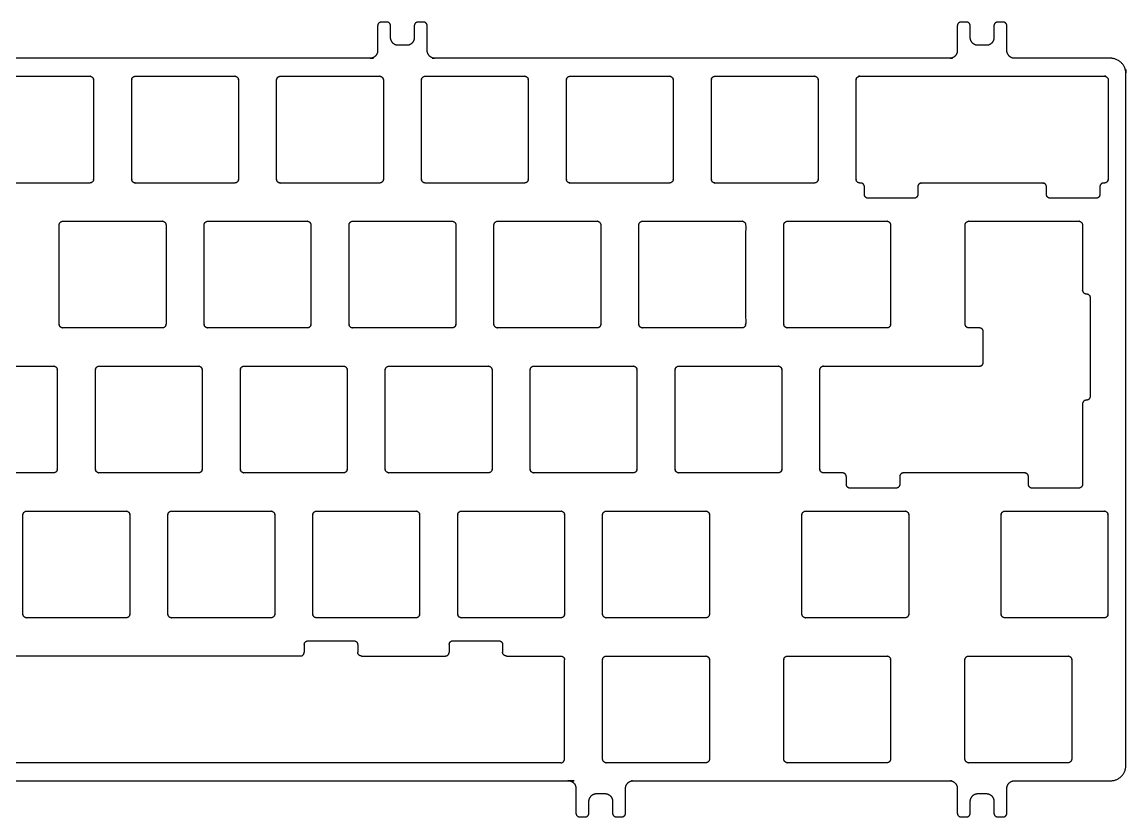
# Model space of a CAD drawing. Header units: millimetres. Extents: x 82 to 366, y 80 to 184.
# Drawn here: x 221.5 to 366.3, y 79.8 to 184 of the extents above; entities that cross this region are included whole.
import ezdxf

# ---------------------------------------------------------------- set-up
doc = ezdxf.new("R2010")
doc.units = ezdxf.units.MM
doc.layers.add('레이어 01', color=7, linetype='Continuous', true_color=0x000000)

msp = doc.modelspace()

# ---------------------------------------------------------------- linework, layer by layer
for p, q in [((258.55, 102.36, -32.78), (258.55, 101.35, -32.78)), ((265.55, 102.36, -32.78), (265.55, 101.35, -32.78)), ((277.55, 102.36, -32.78), (277.55, 101.35, -32.78)), ((284.55, 102.36, -32.78), (284.55, 101.35, -32.78)), ((258.05, 100.86, -32.78), (170.8, 100.86, -32.78)), ((266.05, 100.86, -32.78), (277.05, 100.86, -32.78)), ((285.05, 100.86, -32.78), (292.17, 100.86, -32.78)), ((292.67, 87.35, -32.78), (292.67, 100.36, -32.78)), ((292.18, 86.86, -32.78), (163.8, 86.86, -32.78))]:
    msp.add_line(p, q)
at = {"layer": '레이어 01', "color": 7, "true_color": 0xffffff}
for points, weights, knots in [([(366.27, 86.51, -32.78), (366.27, 131.86, -32.78), (366.27, 177.21, -32.78), (366.27, 179.21, -32.78), (364.27, 179.21, -32.78), (357.97, 179.21, -32.78), (351.67, 179.21, -32.78), (350.68, 179.21, -32.78), (350.67, 180.21, -32.78), (350.67, 181.83, -32.78), (350.67, 183.46, -32.78), (350.67, 183.66, -32.78), (350.53, 183.81, -32.78), (350.38, 183.96, -32.78), (350.17, 183.96, -32.78), (349.82, 183.96, -32.78), (349.47, 183.96, -32.78), (348.97, 183.96, -32.78), (348.97, 183.46, -32.78), (348.97, 182.68, -32.78), (348.97, 181.91, -32.78), (348.97, 180.91, -32.78), (347.97, 180.91, -32.78), (347.42, 180.91, -32.78), (346.87, 180.91, -32.78), (345.87, 180.91, -32.78), (345.87, 181.91, -32.78), (345.87, 182.68, -32.78), (345.87, 183.46, -32.78), (345.87, 183.96, -32.78), (345.37, 183.96, -32.78), (345.02, 183.96, -32.78), (344.67, 183.96, -32.78), (344.17, 183.96, -32.78), (344.17, 183.46, -32.78), (344.17, 181.83, -32.78), (344.17, 180.21, -32.78), (344.17, 179.21, -32.78), (343.17, 179.21, -32.78), (309.42, 179.21, -32.78), (275.67, 179.21, -32.78), (274.68, 179.21, -32.78), (274.67, 180.21, -32.78), (274.67, 181.83, -32.78), (274.67, 183.46, -32.78), (274.67, 183.66, -32.78), (274.53, 183.81, -32.78), (274.38, 183.96, -32.78), (274.17, 183.96, -32.78), (273.82, 183.96, -32.78), (273.47, 183.96, -32.78), (272.97, 183.96, -32.78), (272.97, 183.46, -32.78), (272.97, 182.68, -32.78), (272.97, 181.91, -32.78), (272.97, 180.91, -32.78), (271.97, 180.91, -32.78), (271.42, 180.91, -32.78), (270.87, 180.91, -32.78), (269.87, 180.91, -32.78), (269.87, 181.91, -32.78), (269.87, 182.68, -32.78), (269.87, 183.46, -32.78), (269.87, 183.96, -32.78), (269.37, 183.96, -32.78), (269.02, 183.96, -32.78), (268.67, 183.96, -32.78), (268.17, 183.96, -32.78), (268.17, 183.46, -32.78), (268.17, 181.83, -32.78), (268.17, 180.21, -32.78), (268.17, 179.21, -32.78), (267.17, 179.21, -32.78), (223.92, 179.21, -32.78), (180.67, 179.21, -32.78), (179.67, 179.21, -32.78), (179.67, 180.21, -32.78), (179.67, 181.83, -32.78), (179.67, 183.46, -32.78), (179.67, 183.96, -32.78), (179.17, 183.96, -32.78), (178.82, 183.96, -32.78), (178.47, 183.96, -32.78), (177.97, 183.96, -32.78), (177.97, 183.46, -32.78), (177.97, 182.68, -32.78), (177.97, 181.91, -32.78), (177.97, 180.91, -32.78), (176.97, 180.91, -32.78), (176.42, 180.91, -32.78), (175.87, 180.91, -32.78), (174.87, 180.91, -32.78), (174.87, 181.91, -32.78), (174.87, 182.68, -32.78), (174.87, 183.46, -32.78), (174.87, 183.96, -32.78), (174.37, 183.96, -32.78), (174.02, 183.96, -32.78), (173.67, 183.96, -32.78), (173.47, 183.96, -32.78), (173.32, 183.81, -32.78), (173.17, 183.66, -32.78), (173.17, 183.46, -32.78), (173.17, 181.83, -32.78), (173.17, 180.21, -32.78), (173.17, 179.21, -32.78), (172.17, 179.21, -32.78), (138.42, 179.21, -32.78), (104.67, 179.21, -32.78), (103.67, 179.21, -32.78), (103.67, 180.21, -32.78), (103.67, 181.83, -32.78), (103.67, 183.46, -32.78), (103.67, 183.96, -32.78), (103.17, 183.96, -32.78), (102.82, 183.96, -32.78), (102.47, 183.96, -32.78), (101.97, 183.96, -32.78), (101.97, 183.46, -32.78), (101.97, 182.68, -32.78), (101.97, 181.91, -32.78), (101.97, 180.91, -32.78), (100.97, 180.91, -32.78), (100.42, 180.91, -32.78), (99.87, 180.91, -32.78), (98.87, 180.91, -32.78), (98.87, 181.91, -32.78), (98.87, 182.68, -32.78), (98.87, 183.46, -32.78), (98.87, 183.96, -32.78), (98.37, 183.96, -32.78), (98.02, 183.96, -32.78), (97.67, 183.96, -32.78), (97.47, 183.96, -32.78), (97.32, 183.81, -32.78), (97.17, 183.66, -32.78), (97.17, 183.46, -32.78), (97.17, 181.83, -32.78), (97.17, 180.21, -32.78), (97.17, 179.21, -32.78), (96.17, 179.21, -32.78), (89.87, 179.21, -32.78), (83.57, 179.21, -32.78), (81.57, 179.21, -32.78), (81.57, 177.21, -32.78)], [1, 1, 1, 0.707106788146, 1, 1, 1, 0.707160050694, 0.999892384474, 0.999892384474, 0.999892384474, 0.923779994874, 0.999892384474, 0.923779994874, 0.999892384474, 0.999892384474, 0.999892384474, 0.707030685522, 0.999892384474, 0.999892384474, 0.999892384474, 0.707030685522, 0.999892384474, 0.999892384474, 0.999892384474, 0.707030685522, 0.999892384474, 0.999892384474, 0.999892384474, 0.707030685522, 0.999892384474, 0.999892384474, 0.999892384474, 0.707031106273, 0.999892384474, 0.999892384474, 0.999892384474, 0.707033378907, 0.999888093908, 0.999888093908, 0.999888093908, 0.707080915135, 0.999780490508, 0.999780490508, 0.999780490508, 0.923676618342, 0.999780490508, 0.923676618342, 0.999780490508, 0.999780490508, 0.999780490508, 0.706951564539, 0.999780490508, 0.999780490508, 0.999780490508, 0.706951564539, 0.999780490508, 0.999780490508, 0.999780490508, 0.70695156454, 0.999780490508, 0.999780490508, 0.999780490508, 0.70695156454, 0.999780490508, 0.999780490508, 0.999780490508, 0.706951985244, 0.999780490508, 0.999780490508, 0.999780490508, 0.706954257186, 0.999776201298, 0.999776201298, 0.999776201298, 0.706954256323, 0.999780489793, 0.999780489793, 0.999780489793, 0.706951984738, 0.999780489793, 0.999780489793, 0.999780489793, 0.706951564034, 0.999780489793, 0.999780489793, 0.999780489793, 0.706951564034, 0.999780489793, 0.999780489793, 0.999780489793, 0.706951564034, 0.999780489793, 0.999780489793, 0.999780489793, 0.706951564034, 0.999780489793, 0.999780489793, 0.999780489793, 0.923676617681, 0.999780489793, 0.923676617681, 0.999780489793, 0.999780489793, 0.999780489793, 0.707080984398, 0.999887953558, 0.999887953558, 0.999887953558, 0.707033277571, 0.99989224239, 0.99989224239, 0.99989224239, 0.707031005804, 0.99989224239, 0.99989224239, 0.99989224239, 0.707030585053, 0.99989224239, 0.99989224239, 0.99989224239, 0.707030585053, 0.99989224239, 0.99989224239, 0.99989224239, 0.707030585053, 0.99989224239, 0.99989224239, 0.99989224239, 0.707030585053, 0.99989224239, 0.99989224239, 0.99989224239, 0.923779863605, 0.99989224239, 0.923779863605, 0.99989224239, 0.99989224239, 0.99989224239, 0.707160020019, 0.999999718279, 0.999999718279, 0.999999718279, 0.707106693505, 1], [4173.662671, 4173.662671, 4173.662671, 4262.034604, 4262.034604, 4265.931933, 4265.931933, 4278.208514, 4278.208514, 4280.156675, 4280.156675, 4283.317392, 4283.317392, 4283.720974, 4283.720974, 4284.124556, 4284.124556, 4284.806588, 4284.806588, 4285.78092, 4285.78092, 4287.291143, 4287.291143, 4289.239807, 4289.239807, 4290.311573, 4290.311573, 4292.260237, 4292.260237, 4293.77046, 4293.77046, 4294.744792, 4294.744792, 4295.426825, 4295.426825, 4296.401156, 4296.401156, 4299.561624, 4299.561624, 4301.510266, 4301.510266, 4367.277701, 4367.277701, 4369.225862, 4369.225862, 4372.38658, 4372.38658, 4372.790161, 4372.790161, 4373.193743, 4373.193743, 4373.875775, 4373.875775, 4374.850108, 4374.850108, 4376.36033, 4376.36033, 4378.308995, 4378.308995, 4379.38076, 4379.38076, 4381.329425, 4381.329425, 4382.839647, 4382.839647, 4383.813979, 4383.813979, 4384.496013, 4384.496013, 4385.470344, 4385.470344, 4388.630812, 4388.630812, 4390.579453, 4390.579453, 4474.859222, 4474.859222, 4476.807863, 4476.807863, 4479.968331, 4479.968331, 4480.942662, 4480.942662, 4481.624696, 4481.624696, 4482.599028, 4482.599028, 4484.10925, 4484.10925, 4486.057915, 4486.057915, 4487.12968, 4487.12968, 4489.078345, 4489.078345, 4490.588567, 4490.588567, 4491.5629, 4491.5629, 4492.244932, 4492.244932, 4492.648514, 4492.648514, 4493.052096, 4493.052096, 4496.212813, 4496.212813, 4498.160973, 4498.160973, 4563.928409, 4563.928409, 4565.87705, 4565.87705, 4569.037518, 4569.037518, 4570.011849, 4570.011849, 4570.693883, 4570.693883, 4571.668215, 4571.668215, 4573.178437, 4573.178437, 4575.127102, 4575.127102, 4576.198867, 4576.198867, 4578.147532, 4578.147532, 4579.657754, 4579.657754, 4580.632087, 4580.632087, 4581.314119, 4581.314119, 4581.717701, 4581.717701, 4582.121283, 4582.121283, 4585.282, 4585.282, 4587.23016, 4587.23016, 4599.506741, 4599.506741, 4603.40407, 4603.40407, 4603.40407]), ([(81.57, 177.21, -32.78), (81.57, 131.86, -32.78), (81.57, 86.51, -32.78), (81.57, 84.51, -32.78), (83.57, 84.51, -32.78), (89.87, 84.51, -32.78), (96.17, 84.51, -32.78), (97.17, 84.51, -32.78), (97.17, 83.51, -32.78), (97.17, 81.89, -32.78), (97.17, 80.27, -32.78), (97.17, 80.06, -32.78), (97.32, 79.92, -32.78), (97.47, 79.77, -32.78), (97.67, 79.77, -32.78), (98.02, 79.77, -32.78), (98.37, 79.77, -32.78), (98.87, 79.77, -32.78), (98.87, 80.27, -32.78), (98.87, 81.04, -32.78), (98.87, 81.82, -32.78), (98.87, 82.82, -32.78), (99.87, 82.82, -32.78), (100.42, 82.82, -32.78), (100.97, 82.82, -32.78), (101.97, 82.82, -32.78), (101.97, 81.82, -32.78), (101.97, 81.04, -32.78), (101.97, 80.27, -32.78), (101.97, 79.77, -32.78), (102.47, 79.77, -32.78), (102.82, 79.77, -32.78), (103.17, 79.77, -32.78), (103.67, 79.77, -32.78), (103.67, 80.27, -32.78), (103.67, 81.89, -32.78), (103.67, 83.51, -32.78), (103.67, 84.51, -32.78), (104.67, 84.51, -32.78), (125.42, 84.51, -32.78), (146.17, 84.51, -32.78), (147.17, 84.51, -32.78), (147.17, 83.51, -32.78), (147.17, 81.89, -32.78), (147.17, 80.27, -32.78), (147.17, 80.06, -32.78), (147.32, 79.92, -32.78), (147.47, 79.77, -32.78), (147.67, 79.77, -32.78), (148.02, 79.77, -32.78), (148.37, 79.77, -32.78), (148.87, 79.77, -32.78), (148.87, 80.27, -32.78), (148.87, 81.04, -32.78), (148.87, 81.82, -32.78), (148.87, 82.82, -32.78), (149.87, 82.82, -32.78), (150.42, 82.82, -32.78), (150.97, 82.82, -32.78), (151.97, 82.82, -32.78), (151.97, 81.82, -32.78), (151.97, 81.04, -32.78), (151.97, 80.27, -32.78), (151.97, 79.77, -32.78), (152.47, 79.77, -32.78), (152.82, 79.77, -32.78), (153.17, 79.77, -32.78), (153.67, 79.77, -32.78), (153.67, 80.27, -32.78), (153.67, 81.89, -32.78), (153.67, 83.51, -32.78), (153.67, 84.51, -32.78), (154.67, 84.51, -32.78), (223.92, 84.51, -32.78), (293.17, 84.51, -32.78), (294.17, 84.51, -32.78), (294.17, 83.51, -32.78), (294.17, 81.89, -32.78), (294.17, 80.27, -32.78), (294.17, 79.77, -32.78), (294.67, 79.77, -32.78), (295.02, 79.77, -32.78), (295.37, 79.77, -32.78), (295.87, 79.77, -32.78), (295.87, 80.27, -32.78), (295.87, 81.04, -32.78), (295.87, 81.82, -32.78), (295.87, 82.82, -32.78), (296.87, 82.82, -32.78), (297.42, 82.82, -32.78), (297.97, 82.82, -32.78), (298.97, 82.82, -32.78), (298.97, 81.82, -32.78), (298.97, 81.04, -32.78), (298.97, 80.27, -32.78), (298.97, 79.77, -32.78), (299.47, 79.77, -32.78), (299.82, 79.77, -32.78), (300.17, 79.77, -32.78), (300.38, 79.77, -32.78), (300.53, 79.92, -32.78), (300.67, 80.06, -32.78), (300.67, 80.27, -32.78), (300.67, 81.89, -32.78), (300.67, 83.51, -32.78), (300.68, 84.51, -32.78), (301.67, 84.51, -32.78), (322.42, 84.51, -32.78), (343.17, 84.51, -32.78), (344.17, 84.51, -32.78), (344.17, 83.51, -32.78), (344.17, 81.89, -32.78), (344.17, 80.27, -32.78), (344.17, 79.77, -32.78), (344.67, 79.77, -32.78), (345.02, 79.77, -32.78), (345.37, 79.77, -32.78), (345.87, 79.77, -32.78), (345.87, 80.27, -32.78), (345.87, 81.04, -32.78), (345.87, 81.82, -32.78), (345.87, 82.82, -32.78), (346.87, 82.82, -32.78), (347.42, 82.82, -32.78), (347.97, 82.82, -32.78), (348.97, 82.82, -32.78), (348.97, 81.82, -32.78), (348.97, 81.04, -32.78), (348.97, 80.27, -32.78), (348.97, 79.77, -32.78), (349.47, 79.77, -32.78), (349.82, 79.77, -32.78), (350.17, 79.77, -32.78), (350.38, 79.77, -32.78), (350.53, 79.92, -32.78), (350.67, 80.06, -32.78), (350.67, 80.27, -32.78), (350.67, 81.89, -32.78), (350.67, 83.51, -32.78), (350.68, 84.51, -32.78), (351.67, 84.51, -32.78), (357.97, 84.51, -32.78), (364.27, 84.51, -32.78), (366.27, 84.51, -32.78), (366.27, 86.51, -32.78)], [1, 1, 1, 0.707106769265, 1, 1, 1, 0.707160219681, 0.999892524708, 0.999892524708, 0.999892524708, 0.923780124433, 0.999892524708, 0.923780124433, 0.999892524708, 0.999892524708, 0.999892524708, 0.707030784682, 0.999892524708, 0.999892524708, 0.999892524708, 0.707030784682, 0.999892524708, 0.999892524708, 0.999892524708, 0.707030784682, 0.999892524708, 0.999892524708, 0.999892524708, 0.707030784682, 0.999892524708, 0.999892524708, 0.999892524708, 0.707031205433, 0.999892524708, 0.999892524708, 0.999892524708, 0.707033478293, 0.999888233692, 0.999888233692, 0.999888233692, 0.707082958659, 0.9997822414, 0.9997822414, 0.9997822414, 0.923678235955, 0.9997822414, 0.923678235955, 0.9997822414, 0.9997822414, 0.9997822414, 0.706952802607, 0.9997822414, 0.9997822414, 0.9997822414, 0.706952802607, 0.9997822414, 0.9997822414, 0.9997822414, 0.706952802607, 0.9997822414, 0.9997822414, 0.9997822414, 0.706952802607, 0.9997822414, 0.9997822414, 0.9997822414, 0.706953223312, 0.9997822414, 0.9997822414, 0.9997822414, 0.706955539222, 0.999777864256, 0.999777864256, 0.999777864256, 0.706955539222, 0.9997822414, 0.9997822414, 0.9997822414, 0.706953223312, 0.9997822414, 0.9997822414, 0.9997822414, 0.706952802607, 0.9997822414, 0.9997822414, 0.9997822414, 0.706952802607, 0.9997822414, 0.9997822414, 0.9997822414, 0.706952802607, 0.9997822414, 0.9997822414, 0.9997822414, 0.706952802607, 0.9997822414, 0.9997822414, 0.9997822414, 0.923678235955, 0.9997822414, 0.923678235955, 0.9997822414, 0.9997822414, 0.9997822414, 0.707082958659, 0.999888233692, 0.999888233692, 0.999888233692, 0.707033571136, 0.999892601621, 0.999892601621, 0.999892601621, 0.707031259819, 0.999892601621, 0.999892601621, 0.999892601621, 0.707030839068, 0.999892601621, 0.999892601621, 0.999892601621, 0.707030839068, 0.999892601621, 0.999892601621, 0.999892601621, 0.707030839068, 0.999892601621, 0.999892601621, 0.999892601621, 0.707030839068, 0.999892601621, 0.999892601621, 0.999892601621, 0.923780195492, 0.999892601621, 0.923780195492, 0.999892601621, 0.999892601621, 0.999892601621, 0.707160203964, 1.00000021692, 1.00000021692, 1.00000021692, 0.707106850671, 1], [4603.40407, 4603.40407, 4603.40407, 4692.507052, 4692.507052, 4696.436621, 4696.436621, 4708.814762, 4708.814762, 4710.779039, 4710.779039, 4713.965903, 4713.965903, 4714.372823, 4714.372823, 4714.779744, 4714.779744, 4715.467418, 4715.467418, 4716.44981, 4716.44981, 4717.972526, 4717.972526, 4719.937311, 4719.937311, 4721.017942, 4721.017942, 4722.982727, 4722.982727, 4724.505443, 4724.505443, 4725.487835, 4725.487835, 4726.17551, 4726.17551, 4727.157901, 4727.157901, 4730.344515, 4730.344515, 4732.309276, 4732.309276, 4773.07857, 4773.07857, 4775.04284, 4775.04284, 4778.229704, 4778.229704, 4778.636625, 4778.636625, 4779.043545, 4779.043545, 4779.731219, 4779.731219, 4780.713612, 4780.713612, 4782.236327, 4782.236327, 4784.201112, 4784.201112, 4785.281744, 4785.281744, 4787.246528, 4787.246528, 4788.769244, 4788.769244, 4789.751636, 4789.751636, 4790.439312, 4790.439312, 4791.421703, 4791.421703, 4794.608316, 4794.608316, 4796.573077, 4796.573077, 4932.634441, 4932.634441, 4934.599202, 4934.599202, 4937.785815, 4937.785815, 4938.768207, 4938.768207, 4939.455882, 4939.455882, 4940.438274, 4940.438274, 4941.96099, 4941.96099, 4943.925774, 4943.925774, 4945.006406, 4945.006406, 4946.971191, 4946.971191, 4948.493906, 4948.493906, 4949.476299, 4949.476299, 4950.163973, 4950.163973, 4950.570893, 4950.570893, 4950.977814, 4950.977814, 4954.164678, 4954.164678, 4956.128948, 4956.128948, 4996.898244, 4996.898244, 4998.863004, 4998.863004, 5002.049618, 5002.049618, 5003.032009, 5003.032009, 5003.719684, 5003.719684, 5004.702076, 5004.702076, 5006.224792, 5006.224792, 5008.189577, 5008.189577, 5009.270208, 5009.270208, 5011.234993, 5011.234993, 5012.757709, 5012.757709, 5013.740101, 5013.740101, 5014.427775, 5014.427775, 5014.834696, 5014.834696, 5015.241616, 5015.241616, 5018.42848, 5018.42848, 5020.392757, 5020.392757, 5032.770897, 5032.770897, 5036.700466, 5036.700466, 5036.700466]), ([(230.42, 162.86, -32.78), (223.92, 162.86, -32.78), (217.42, 162.86, -32.78), (216.92, 162.86, -32.78), (216.92, 163.36, -32.78), (216.92, 169.86, -32.78), (216.92, 176.36, -32.78), (216.92, 176.86, -32.78), (217.42, 176.86, -32.78)], [1, 1, 1, 0.707106781187, 1, 1, 1, 0.707106781187, 1], [-96.497787, -96.497787, -96.497787, -83.69706, -83.69706, -82.712389, -82.712389, -69.911662, -69.911662, -68.926991, -68.926991, -68.926991]), ([(217.42, 176.86, -32.78), (223.92, 176.86, -32.78), (230.42, 176.86, -32.78), (230.92, 176.86, -32.78), (230.92, 176.36, -32.78), (230.92, 169.86, -32.78), (230.92, 163.36, -32.78), (230.92, 162.86, -32.78), (230.42, 162.86, -32.78)], [1, 1, 1, 0.707106781187, 1, 1, 1, 0.707106781187, 1], [-68.926991, -68.926991, -68.926991, -56.126264, -56.126264, -55.141593, -55.141593, -42.340866, -42.340866, -41.356194, -41.356194, -41.356194]), ([(249.42, 162.86, -32.78), (242.92, 162.86, -32.78), (236.42, 162.86, -32.78), (235.92, 162.86, -32.78), (235.92, 163.36, -32.78), (235.92, 169.86, -32.78), (235.92, 176.36, -32.78), (235.92, 176.86, -32.78), (236.42, 176.86, -32.78)], [1, 1, 1, 0.707106781187, 1, 1, 1, 0.707106781187, 1], [-82.712389, -82.712389, -82.712389, -69.911662, -69.911662, -68.926991, -68.926991, -56.126264, -56.126264, -55.141593, -55.141593, -55.141593]), ([(236.42, 176.86, -32.78), (242.92, 176.86, -32.78), (249.42, 176.86, -32.78), (249.92, 176.86, -32.78), (249.92, 176.36, -32.78), (249.92, 169.86, -32.78), (249.92, 163.36, -32.78), (249.92, 162.86, -32.78), (249.42, 162.86, -32.78)], [1, 1, 1, 0.707106781187, 1, 1, 1, 0.707106781187, 1], [-55.141593, -55.141593, -55.141593, -42.340866, -42.340866, -41.356194, -41.356194, -28.555468, -28.555468, -27.570796, -27.570796, -27.570796]), ([(268.42, 162.86, -32.78), (261.92, 162.86, -32.78), (255.42, 162.86, -32.78), (254.92, 162.86, -32.78), (254.92, 163.36, -32.78), (254.92, 169.86, -32.78), (254.92, 176.36, -32.78), (254.92, 176.86, -32.78), (255.42, 176.86, -32.78)], [1, 1, 1, 0.707106781187, 1, 1, 1, 0.707106781187, 1], [-82.712389, -82.712389, -82.712389, -69.911662, -69.911662, -68.926991, -68.926991, -56.126264, -56.126264, -55.141593, -55.141593, -55.141593]), ([(255.42, 176.86, -32.78), (261.92, 176.86, -32.78), (268.42, 176.86, -32.78), (268.92, 176.86, -32.78), (268.92, 176.36, -32.78), (268.92, 169.86, -32.78), (268.92, 163.36, -32.78), (268.92, 162.86, -32.78), (268.42, 162.86, -32.78)], [1, 1, 1, 0.707106781187, 1, 1, 1, 0.707106781187, 1], [-55.141593, -55.141593, -55.141593, -42.340866, -42.340866, -41.356194, -41.356194, -28.555468, -28.555468, -27.570796, -27.570796, -27.570796]), ([(287.42, 162.86, -32.78), (280.92, 162.86, -32.78), (274.42, 162.86, -32.78), (273.92, 162.86, -32.78), (273.92, 163.36, -32.78), (273.92, 169.86, -32.78), (273.92, 176.36, -32.78), (273.92, 176.86, -32.78), (274.42, 176.86, -32.78)], [1, 1, 1, 0.707106781187, 1, 1, 1, 0.707106781187, 1], [-27.570796, -27.570796, -27.570796, -14.770069, -14.770069, -13.785398, -13.785398, -0.984671, -0.984671, 0, 0, 0]), ([(274.42, 176.86, -32.78), (280.92, 176.86, -32.78), (287.42, 176.86, -32.78), (287.92, 176.86, -32.78), (287.92, 176.36, -32.78), (287.92, 169.86, -32.78), (287.92, 163.36, -32.78), (287.92, 162.86, -32.78), (287.42, 162.86, -32.78)], [1, 1, 1, 0.707106781187, 1, 1, 1, 0.707106781187, 1], [0, 0, 0, 12.800727, 12.800727, 13.785398, 13.785398, 26.586125, 26.586125, 27.570796, 27.570796, 27.570796]), ([(306.42, 162.86, -32.78), (299.92, 162.86, -32.78), (293.42, 162.86, -32.78), (292.92, 162.86, -32.78), (292.92, 163.36, -32.78), (292.92, 169.86, -32.78), (292.92, 176.36, -32.78), (292.92, 176.86, -32.78), (293.42, 176.86, -32.78)], [1, 1, 1, 0.707106781187, 1, 1, 1, 0.707106781187, 1], [-27.570796, -27.570796, -27.570796, -14.770069, -14.770069, -13.785398, -13.785398, -0.984671, -0.984671, 0, 0, 0]), ([(293.42, 176.86, -32.78), (299.92, 176.86, -32.78), (306.42, 176.86, -32.78), (306.92, 176.86, -32.78), (306.92, 176.36, -32.78), (306.92, 169.86, -32.78), (306.92, 163.36, -32.78), (306.92, 162.86, -32.78), (306.42, 162.86, -32.78)], [1, 1, 1, 0.707106781187, 1, 1, 1, 0.707106781187, 1], [0, 0, 0, 12.800727, 12.800727, 13.785398, 13.785398, 26.586125, 26.586125, 27.570796, 27.570796, 27.570796]), ([(325.42, 162.86, -32.78), (318.92, 162.86, -32.78), (312.42, 162.86, -32.78), (311.92, 162.86, -32.78), (311.92, 163.36, -32.78), (311.92, 169.86, -32.78), (311.92, 176.36, -32.78), (311.92, 176.86, -32.78), (312.42, 176.86, -32.78)], [1, 1, 1, 0.707106781187, 1, 1, 1, 0.707106781187, 1], [-82.712389, -82.712389, -82.712389, -69.911662, -69.911662, -68.926991, -68.926991, -56.126264, -56.126264, -55.141593, -55.141593, -55.141593]), ([(312.42, 176.86, -32.78), (318.92, 176.86, -32.78), (325.42, 176.86, -32.78), (325.92, 176.86, -32.78), (325.92, 176.36, -32.78), (325.92, 169.86, -32.78), (325.92, 163.36, -32.78), (325.92, 162.86, -32.78), (325.42, 162.86, -32.78)], [1, 1, 1, 0.707106781187, 1, 1, 1, 0.707106781187, 1], [-55.141593, -55.141593, -55.141593, -42.340866, -42.340866, -41.356194, -41.356194, -28.555468, -28.555468, -27.570796, -27.570796, -27.570796]), ([(331.99, 161.36, -32.78), (331.99, 161.86, -32.78), (331.99, 162.36, -32.78), (331.99, 162.86, -32.78), (331.49, 162.86, -32.78), (331.44, 162.86, -32.78), (331.4, 162.86, -32.78), (330.9, 162.86, -32.78), (330.9, 163.36, -32.78), (330.9, 169.86, -32.78), (330.9, 176.36, -32.78), (330.9, 176.86, -32.78), (331.4, 176.86, -32.78), (347.42, 176.86, -32.78), (363.45, 176.86, -32.78), (363.95, 176.86, -32.78), (363.95, 176.36, -32.78)], [1, 1, 1, 0.707106781186, 1, 1, 1, 0.707106781186, 1, 1, 1, 0.707106781187, 1, 1, 1, 0.707106781187, 1], [-17536.788066, -17536.788066, -17536.788066, -17535.802335, -17535.802335, -17534.816603, -17534.816603, -17534.730845, -17534.730845, -17533.745113, -17533.745113, -17520.930606, -17520.930606, -17519.944875, -17519.944875, -17488.352186, -17488.352186, -17487.366454, -17487.366454, -17487.366454]), ([(363.95, 176.36, -32.78), (363.95, 169.86, -32.78), (363.95, 163.36, -32.78), (363.95, 162.86, -32.78), (363.45, 162.86, -32.78), (363.41, 162.86, -32.78), (363.36, 162.86, -32.78), (362.86, 162.86, -32.78), (362.86, 162.36, -32.78), (362.86, 161.86, -32.78), (362.86, 161.36, -32.78), (362.86, 160.86, -32.78), (362.36, 160.86, -32.78), (359.36, 160.86, -32.78), (356.36, 160.86, -32.78), (355.86, 160.86, -32.78), (355.86, 161.36, -32.78), (355.86, 161.86, -32.78), (355.86, 162.36, -32.78), (355.86, 162.86, -32.78), (355.36, 162.86, -32.78), (347.42, 162.86, -32.78), (339.49, 162.86, -32.78), (338.99, 162.86, -32.78), (338.99, 162.36, -32.78), (338.99, 161.86, -32.78), (338.99, 161.36, -32.78), (338.99, 160.86, -32.78), (338.49, 160.86, -32.78), (335.49, 160.86, -32.78), (332.49, 160.86, -32.78), (331.99, 160.86, -32.78), (331.99, 161.36, -32.78)], [1, 1, 1, 0.707106781187, 1, 1, 1, 0.707106781186, 1, 1, 1, 0.707106781187, 1, 1, 1, 0.707106781186, 1, 1, 1, 0.707106781186, 1, 1, 1, 0.707106781187, 1, 1, 1, 0.707106781187, 1, 1, 1, 0.707106781186, 1], [-17487.366454, -17487.366454, -17487.366454, -17474.831744, -17474.831744, -17473.867535, -17473.867535, -17473.783649, -17473.783649, -17472.819441, -17472.819441, -17471.855232, -17471.855232, -17470.891024, -17470.891024, -17465.105773, -17465.105773, -17464.141564, -17464.141564, -17463.177356, -17463.177356, -17462.213147, -17462.213147, -17446.905373, -17446.905373, -17445.941165, -17445.941165, -17444.976956, -17444.976956, -17444.012748, -17444.012748, -17438.227496, -17438.227496, -17437.263288, -17437.263288, -17437.263288]), ([(239.92, 143.86, -32.78), (233.42, 143.86, -32.78), (226.92, 143.86, -32.78), (226.42, 143.86, -32.78), (226.42, 144.36, -32.78), (226.42, 150.86, -32.78), (226.42, 157.36, -32.78), (226.42, 157.86, -32.78), (226.92, 157.86, -32.78)], [1, 1, 1, 0.707106781187, 1, 1, 1, 0.707106781187, 1], [-82.712389, -82.712389, -82.712389, -69.911662, -69.911662, -68.926991, -68.926991, -56.126264, -56.126264, -55.141593, -55.141593, -55.141593]), ([(226.92, 157.86, -32.78), (233.42, 157.86, -32.78), (239.92, 157.86, -32.78), (240.42, 157.86, -32.78), (240.42, 157.36, -32.78), (240.42, 150.86, -32.78), (240.42, 144.36, -32.78), (240.42, 143.86, -32.78), (239.92, 143.86, -32.78)], [1, 1, 1, 0.707106781187, 1, 1, 1, 0.707106781187, 1], [-55.141593, -55.141593, -55.141593, -42.340866, -42.340866, -41.356194, -41.356194, -28.555468, -28.555468, -27.570796, -27.570796, -27.570796]), ([(258.92, 143.86, -32.78), (252.42, 143.86, -32.78), (245.92, 143.86, -32.78), (245.42, 143.86, -32.78), (245.42, 144.36, -32.78), (245.42, 150.86, -32.78), (245.42, 157.36, -32.78), (245.42, 157.86, -32.78), (245.92, 157.86, -32.78)], [1, 1, 1, 0.707106781187, 1, 1, 1, 0.707106781187, 1], [-96.497787, -96.497787, -96.497787, -83.69706, -83.69706, -82.712389, -82.712389, -69.911662, -69.911662, -68.926991, -68.926991, -68.926991]), ([(245.92, 157.86, -32.78), (252.42, 157.86, -32.78), (258.92, 157.86, -32.78), (259.42, 157.86, -32.78), (259.42, 157.36, -32.78), (259.42, 150.86, -32.78), (259.42, 144.36, -32.78), (259.42, 143.86, -32.78), (258.92, 143.86, -32.78)], [1, 1, 1, 0.707106781187, 1, 1, 1, 0.707106781187, 1], [-68.926991, -68.926991, -68.926991, -56.126264, -56.126264, -55.141593, -55.141593, -42.340866, -42.340866, -41.356194, -41.356194, -41.356194]), ([(277.92, 143.86, -32.78), (271.42, 143.86, -32.78), (264.92, 143.86, -32.78), (264.42, 143.86, -32.78), (264.42, 144.36, -32.78), (264.42, 150.86, -32.78), (264.42, 157.36, -32.78), (264.42, 157.86, -32.78), (264.92, 157.86, -32.78)], [1, 1, 1, 0.707106781187, 1, 1, 1, 0.707106781187, 1], [-82.712389, -82.712389, -82.712389, -69.911662, -69.911662, -68.926991, -68.926991, -56.126264, -56.126264, -55.141593, -55.141593, -55.141593]), ([(264.92, 157.86, -32.78), (271.42, 157.86, -32.78), (277.92, 157.86, -32.78), (278.42, 157.86, -32.78), (278.42, 157.36, -32.78), (278.42, 150.86, -32.78), (278.42, 144.36, -32.78), (278.42, 143.86, -32.78), (277.92, 143.86, -32.78)], [1, 1, 1, 0.707106781187, 1, 1, 1, 0.707106781187, 1], [-55.141593, -55.141593, -55.141593, -42.340866, -42.340866, -41.356194, -41.356194, -28.555468, -28.555468, -27.570796, -27.570796, -27.570796]), ([(296.92, 143.86, -32.78), (290.42, 143.86, -32.78), (283.92, 143.86, -32.78), (283.42, 143.86, -32.78), (283.42, 144.36, -32.78), (283.42, 150.86, -32.78), (283.42, 157.36, -32.78), (283.42, 157.86, -32.78), (283.92, 157.86, -32.78)], [1, 1, 1, 0.707106781187, 1, 1, 1, 0.707106781187, 1], [-82.712389, -82.712389, -82.712389, -69.911662, -69.911662, -68.926991, -68.926991, -56.126264, -56.126264, -55.141593, -55.141593, -55.141593]), ([(283.92, 157.86, -32.78), (290.42, 157.86, -32.78), (296.92, 157.86, -32.78), (297.42, 157.86, -32.78), (297.42, 157.36, -32.78), (297.42, 150.86, -32.78), (297.42, 144.36, -32.78), (297.42, 143.86, -32.78), (296.92, 143.86, -32.78)], [1, 1, 1, 0.707106781187, 1, 1, 1, 0.707106781187, 1], [-55.141593, -55.141593, -55.141593, -42.340866, -42.340866, -41.356194, -41.356194, -28.555468, -28.555468, -27.570796, -27.570796, -27.570796]), ([(315.92, 143.86, -32.78), (309.42, 143.86, -32.78), (302.92, 143.86, -32.78), (302.42, 143.86, -32.78), (302.42, 144.36, -32.78), (302.42, 150.86, -32.78), (302.42, 157.36, -32.78), (302.42, 157.86, -32.78), (302.92, 157.86, -32.78)], [1, 1, 1, 0.707106781187, 1, 1, 1, 0.707106781187, 1], [-96.497787, -96.497787, -96.497787, -83.69706, -83.69706, -82.712389, -82.712389, -69.911662, -69.911662, -68.926991, -68.926991, -68.926991]), ([(302.92, 157.86, -32.78), (309.42, 157.86, -32.78), (315.92, 157.86, -32.78), (316.42, 157.86, -32.78), (316.42, 157.36, -32.78), (316.42, 150.86, -32.78), (316.42, 144.36, -32.78), (316.42, 143.86, -32.78), (315.92, 143.86, -32.78)], [1, 1, 1, 0.707106781187, 1, 1, 1, 0.707106781187, 1], [-68.926991, -68.926991, -68.926991, -56.126264, -56.126264, -55.141593, -55.141593, -42.340866, -42.340866, -41.356194, -41.356194, -41.356194]), ([(334.92, 143.86, -32.78), (328.42, 143.86, -32.78), (321.92, 143.86, -32.78), (321.42, 143.86, -32.78), (321.42, 144.36, -32.78), (321.42, 150.86, -32.78), (321.42, 157.36, -32.78), (321.42, 157.86, -32.78), (321.92, 157.86, -32.78)], [1, 1, 1, 0.707106781187, 1, 1, 1, 0.707106781187, 1], [-82.712389, -82.712389, -82.712389, -69.911662, -69.911662, -68.926991, -68.926991, -56.126264, -56.126264, -55.141593, -55.141593, -55.141593]), ([(321.92, 157.86, -32.78), (328.42, 157.86, -32.78), (334.92, 157.86, -32.78), (335.42, 157.86, -32.78), (335.42, 157.36, -32.78), (335.42, 150.86, -32.78), (335.42, 144.36, -32.78), (335.42, 143.86, -32.78), (334.92, 143.86, -32.78)], [1, 1, 1, 0.707106781187, 1, 1, 1, 0.707106781187, 1], [-55.141593, -55.141593, -55.141593, -42.340866, -42.340866, -41.356194, -41.356194, -28.555468, -28.555468, -27.570796, -27.570796, -27.570796]), ([(345.2, 144.36, -32.78), (345.2, 150.86, -32.78), (345.2, 157.36, -32.78), (345.2, 157.86, -32.78), (345.7, 157.86, -32.78), (352.89, 157.86, -32.78), (360.08, 157.86, -32.78), (360.58, 157.86, -32.78), (360.58, 157.36, -32.78), (360.58, 153.1, -32.78), (360.58, 148.84, -32.78), (360.58, 148.34, -32.78), (361.08, 148.34, -32.78), (361.58, 148.34, -32.78), (361.58, 147.84, -32.78), (361.58, 141.36, -32.78), (361.58, 134.89, -32.78), (361.58, 134.39, -32.78), (361.08, 134.39, -32.78), (360.58, 134.39, -32.78), (360.58, 133.89, -32.78), (360.58, 128.62, -32.78), (360.58, 123.36, -32.78), (360.58, 122.86, -32.78), (360.08, 122.86, -32.78), (357.04, 122.86, -32.78), (353.99, 122.86, -32.78), (353.49, 122.86, -32.78), (353.49, 123.36, -32.78), (353.49, 123.86, -32.78), (353.49, 124.36, -32.78)], [1, 1, 1, 0.707106781187, 1, 1, 1, 0.707106781186, 1, 1, 1, 0.707106781187, 1, 0.707106781187, 1, 1, 1, 0.707106781186, 1, 0.707106781186, 1, 1, 1, 0.707106781187, 1, 1, 1, 0.707106781187, 1, 1, 1], [-20762.563282, -20762.563282, -20762.563282, -20749.862989, -20749.862989, -20748.886043, -20748.886043, -20734.836343, -20734.836343, -20733.859397, -20733.859397, -20725.530935, -20725.530935, -20724.553989, -20724.553989, -20723.577044, -20723.577044, -20710.925597, -20710.925597, -20709.948652, -20709.948652, -20708.971706, -20708.971706, -20698.689353, -20698.689353, -20697.712407, -20697.712407, -20691.765739, -20691.765739, -20690.788793, -20690.788793, -20689.811847, -20689.811847, -20689.811847]), ([(353.49, 124.36, -32.78), (353.49, 124.86, -32.78), (352.99, 124.86, -32.78), (345.05, 124.86, -32.78), (337.12, 124.86, -32.78), (336.62, 124.86, -32.78), (336.62, 124.36, -32.78), (336.62, 123.86, -32.78), (336.62, 123.36, -32.78), (336.62, 122.86, -32.78), (336.12, 122.86, -32.78), (333.12, 122.86, -32.78), (330.12, 122.86, -32.78), (329.62, 122.86, -32.78), (329.62, 123.36, -32.78), (329.62, 123.86, -32.78), (329.62, 124.36, -32.78), (329.62, 124.86, -32.78), (329.12, 124.86, -32.78), (327.88, 124.86, -32.78), (326.65, 124.86, -32.78), (326.15, 124.86, -32.78), (326.15, 125.36, -32.78), (326.15, 131.86, -32.78), (326.15, 138.36, -32.78), (326.15, 138.86, -32.78), (326.65, 138.86, -32.78), (336.86, 138.86, -32.78), (347.08, 138.86, -32.78), (347.58, 138.86, -32.78), (347.58, 139.36, -32.78), (347.58, 141.36, -32.78), (347.58, 143.36, -32.78), (347.58, 143.86, -32.78), (347.08, 143.86, -32.78), (346.39, 143.86, -32.78), (345.7, 143.86, -32.78), (345.2, 143.86, -32.78), (345.2, 144.36, -32.78)], [1, 0.707106781187, 1, 1, 1, 0.707106781186, 1, 1, 1, 0.707106781186, 1, 1, 1, 0.707106781186, 1, 1, 1, 0.707106781186, 1, 1, 1, 0.707106781187, 1, 1, 1, 0.707106781187, 1, 1, 1, 0.707106781187, 1, 1, 1, 0.707106781186, 1, 1, 1, 0.707106781187, 1], [-20689.811847, -20689.811847, -20689.811847, -20688.840401, -20688.840401, -20673.417723, -20673.417723, -20672.446277, -20672.446277, -20671.474831, -20671.474831, -20670.503384, -20670.503384, -20664.674708, -20664.674708, -20663.703262, -20663.703262, -20662.731816, -20662.731816, -20661.76037, -20661.76037, -20659.362598, -20659.362598, -20658.391152, -20658.391152, -20645.762352, -20645.762352, -20644.790906, -20644.790906, -20624.943048, -20624.943048, -20623.971602, -20623.971602, -20620.085818, -20620.085818, -20619.114372, -20619.114372, -20617.772562, -20617.772562, -20616.801116, -20616.801116, -20616.801116]), ([(225.67, 124.86, -32.78), (219.17, 124.86, -32.78), (212.67, 124.86, -32.78), (212.17, 124.86, -32.78), (212.17, 125.36, -32.78), (212.17, 131.86, -32.78), (212.17, 138.36, -32.78), (212.17, 138.86, -32.78), (212.67, 138.86, -32.78)], [1, 1, 1, 0.707106781187, 1, 1, 1, 0.707106781187, 1], [-82.712389, -82.712389, -82.712389, -69.911662, -69.911662, -68.926991, -68.926991, -56.126264, -56.126264, -55.141593, -55.141593, -55.141593]), ([(212.67, 138.86, -32.78), (219.17, 138.86, -32.78), (225.67, 138.86, -32.78), (226.17, 138.86, -32.78), (226.17, 138.36, -32.78), (226.17, 131.86, -32.78), (226.17, 125.36, -32.78), (226.17, 124.86, -32.78), (225.67, 124.86, -32.78)], [1, 1, 1, 0.707106781187, 1, 1, 1, 0.707106781187, 1], [-55.141593, -55.141593, -55.141593, -42.340866, -42.340866, -41.356194, -41.356194, -28.555468, -28.555468, -27.570796, -27.570796, -27.570796]), ([(244.67, 124.86, -32.78), (238.17, 124.86, -32.78), (231.67, 124.86, -32.78), (231.17, 124.86, -32.78), (231.17, 125.36, -32.78), (231.17, 131.86, -32.78), (231.17, 138.36, -32.78), (231.17, 138.86, -32.78), (231.67, 138.86, -32.78)], [1, 1, 1, 0.707106781187, 1, 1, 1, 0.707106781187, 1], [-82.712389, -82.712389, -82.712389, -69.911662, -69.911662, -68.926991, -68.926991, -56.126264, -56.126264, -55.141593, -55.141593, -55.141593]), ([(231.67, 138.86, -32.78), (238.17, 138.86, -32.78), (244.67, 138.86, -32.78), (245.17, 138.86, -32.78), (245.17, 138.36, -32.78), (245.17, 131.86, -32.78), (245.17, 125.36, -32.78), (245.17, 124.86, -32.78), (244.67, 124.86, -32.78)], [1, 1, 1, 0.707106781187, 1, 1, 1, 0.707106781187, 1], [-55.141593, -55.141593, -55.141593, -42.340866, -42.340866, -41.356194, -41.356194, -28.555468, -28.555468, -27.570796, -27.570796, -27.570796]), ([(263.67, 124.86, -32.78), (257.17, 124.86, -32.78), (250.67, 124.86, -32.78), (250.17, 124.86, -32.78), (250.17, 125.36, -32.78), (250.17, 131.86, -32.78), (250.17, 138.36, -32.78), (250.17, 138.86, -32.78), (250.67, 138.86, -32.78)], [1, 1, 1, 0.707106781187, 1, 1, 1, 0.707106781187, 1], [-82.712389, -82.712389, -82.712389, -69.911662, -69.911662, -68.926991, -68.926991, -56.126264, -56.126264, -55.141593, -55.141593, -55.141593]), ([(250.67, 138.86, -32.78), (257.17, 138.86, -32.78), (263.67, 138.86, -32.78), (264.17, 138.86, -32.78), (264.17, 138.36, -32.78), (264.17, 131.86, -32.78), (264.17, 125.36, -32.78), (264.17, 124.86, -32.78), (263.67, 124.86, -32.78)], [1, 1, 1, 0.707106781187, 1, 1, 1, 0.707106781187, 1], [-55.141593, -55.141593, -55.141593, -42.340866, -42.340866, -41.356194, -41.356194, -28.555468, -28.555468, -27.570796, -27.570796, -27.570796]), ([(282.67, 124.86, -32.78), (276.17, 124.86, -32.78), (269.67, 124.86, -32.78), (269.17, 124.86, -32.78), (269.17, 125.36, -32.78), (269.17, 131.86, -32.78), (269.17, 138.36, -32.78), (269.17, 138.86, -32.78), (269.67, 138.86, -32.78)], [1, 1, 1, 0.707106781187, 1, 1, 1, 0.707106781187, 1], [-82.712389, -82.712389, -82.712389, -69.911662, -69.911662, -68.926991, -68.926991, -56.126264, -56.126264, -55.141593, -55.141593, -55.141593]), ([(269.67, 138.86, -32.78), (276.17, 138.86, -32.78), (282.67, 138.86, -32.78), (283.17, 138.86, -32.78), (283.17, 138.36, -32.78), (283.17, 131.86, -32.78), (283.17, 125.36, -32.78), (283.17, 124.86, -32.78), (282.67, 124.86, -32.78)], [1, 1, 1, 0.707106781187, 1, 1, 1, 0.707106781187, 1], [-55.141593, -55.141593, -55.141593, -42.340866, -42.340866, -41.356194, -41.356194, -28.555468, -28.555468, -27.570796, -27.570796, -27.570796]), ([(301.67, 124.86, -32.78), (295.17, 124.86, -32.78), (288.67, 124.86, -32.78), (288.17, 124.86, -32.78), (288.17, 125.36, -32.78), (288.17, 131.86, -32.78), (288.17, 138.36, -32.78), (288.17, 138.86, -32.78), (288.67, 138.86, -32.78)], [1, 1, 1, 0.707106781187, 1, 1, 1, 0.707106781187, 1], [-82.712389, -82.712389, -82.712389, -69.911662, -69.911662, -68.926991, -68.926991, -56.126264, -56.126264, -55.141593, -55.141593, -55.141593]), ([(288.67, 138.86, -32.78), (295.17, 138.86, -32.78), (301.67, 138.86, -32.78), (302.17, 138.86, -32.78), (302.17, 138.36, -32.78), (302.17, 131.86, -32.78), (302.17, 125.36, -32.78), (302.17, 124.86, -32.78), (301.67, 124.86, -32.78)], [1, 1, 1, 0.707106781187, 1, 1, 1, 0.707106781187, 1], [-55.141593, -55.141593, -55.141593, -42.340866, -42.340866, -41.356194, -41.356194, -28.555468, -28.555468, -27.570796, -27.570796, -27.570796]), ([(320.67, 124.86, -32.78), (314.17, 124.86, -32.78), (307.67, 124.86, -32.78), (307.17, 124.86, -32.78), (307.17, 125.36, -32.78), (307.17, 131.86, -32.78), (307.17, 138.36, -32.78), (307.17, 138.86, -32.78), (307.67, 138.86, -32.78)], [1, 1, 1, 0.707106781187, 1, 1, 1, 0.707106781187, 1], [-82.712389, -82.712389, -82.712389, -69.911662, -69.911662, -68.926991, -68.926991, -56.126264, -56.126264, -55.141593, -55.141593, -55.141593]), ([(307.67, 138.86, -32.78), (314.17, 138.86, -32.78), (320.67, 138.86, -32.78), (321.17, 138.86, -32.78), (321.17, 138.36, -32.78), (321.17, 131.86, -32.78), (321.17, 125.36, -32.78), (321.17, 124.86, -32.78), (320.67, 124.86, -32.78)], [1, 1, 1, 0.707106781187, 1, 1, 1, 0.707106781187, 1], [-55.141593, -55.141593, -55.141593, -42.340866, -42.340866, -41.356194, -41.356194, -28.555468, -28.555468, -27.570796, -27.570796, -27.570796]), ([(235.17, 105.86, -32.78), (228.67, 105.86, -32.78), (222.17, 105.86, -32.78), (221.67, 105.86, -32.78), (221.67, 106.36, -32.78), (221.67, 112.86, -32.78), (221.67, 119.36, -32.78), (221.67, 119.86, -32.78), (222.17, 119.86, -32.78)], [1, 1, 1, 0.707106781187, 1, 1, 1, 0.707106781187, 1], [-82.712389, -82.712389, -82.712389, -69.911662, -69.911662, -68.926991, -68.926991, -56.126264, -56.126264, -55.141593, -55.141593, -55.141593]), ([(222.17, 119.86, -32.78), (228.67, 119.86, -32.78), (235.17, 119.86, -32.78), (235.67, 119.86, -32.78), (235.67, 119.36, -32.78), (235.67, 112.86, -32.78), (235.67, 106.36, -32.78), (235.67, 105.86, -32.78), (235.17, 105.86, -32.78)], [1, 1, 1, 0.707106781187, 1, 1, 1, 0.707106781187, 1], [-55.141593, -55.141593, -55.141593, -42.340866, -42.340866, -41.356194, -41.356194, -28.555468, -28.555468, -27.570796, -27.570796, -27.570796]), ([(254.17, 105.86, -32.78), (247.67, 105.86, -32.78), (241.17, 105.86, -32.78), (240.67, 105.86, -32.78), (240.67, 106.36, -32.78), (240.67, 112.86, -32.78), (240.67, 119.36, -32.78), (240.67, 119.86, -32.78), (241.17, 119.86, -32.78)], [1, 1, 1, 0.707106781187, 1, 1, 1, 0.707106781187, 1], [-82.712389, -82.712389, -82.712389, -69.911662, -69.911662, -68.926991, -68.926991, -56.126264, -56.126264, -55.141593, -55.141593, -55.141593]), ([(241.17, 119.86, -32.78), (247.67, 119.86, -32.78), (254.17, 119.86, -32.78), (254.67, 119.86, -32.78), (254.67, 119.36, -32.78), (254.67, 112.86, -32.78), (254.67, 106.36, -32.78), (254.67, 105.86, -32.78), (254.17, 105.86, -32.78)], [1, 1, 1, 0.707106781187, 1, 1, 1, 0.707106781187, 1], [-55.141593, -55.141593, -55.141593, -42.340866, -42.340866, -41.356194, -41.356194, -28.555468, -28.555468, -27.570796, -27.570796, -27.570796]), ([(273.17, 105.86, -32.78), (266.67, 105.86, -32.78), (260.17, 105.86, -32.78), (259.67, 105.86, -32.78), (259.67, 106.36, -32.78), (259.67, 112.86, -32.78), (259.67, 119.36, -32.78), (259.67, 119.86, -32.78), (260.17, 119.86, -32.78)], [1, 1, 1, 0.707106781187, 1, 1, 1, 0.707106781187, 1], [-82.712389, -82.712389, -82.712389, -69.911662, -69.911662, -68.926991, -68.926991, -56.126264, -56.126264, -55.141593, -55.141593, -55.141593]), ([(260.17, 119.86, -32.78), (266.67, 119.86, -32.78), (273.17, 119.86, -32.78), (273.67, 119.86, -32.78), (273.67, 119.36, -32.78), (273.67, 112.86, -32.78), (273.67, 106.36, -32.78), (273.67, 105.86, -32.78), (273.17, 105.86, -32.78)], [1, 1, 1, 0.707106781187, 1, 1, 1, 0.707106781187, 1], [-55.141593, -55.141593, -55.141593, -42.340866, -42.340866, -41.356194, -41.356194, -28.555468, -28.555468, -27.570796, -27.570796, -27.570796]), ([(292.17, 105.86, -32.78), (285.67, 105.86, -32.78), (279.17, 105.86, -32.78), (278.67, 105.86, -32.78), (278.67, 106.36, -32.78), (278.67, 112.86, -32.78), (278.67, 119.36, -32.78), (278.67, 119.86, -32.78), (279.17, 119.86, -32.78)], [1, 1, 1, 0.707106781187, 1, 1, 1, 0.707106781187, 1], [-82.712389, -82.712389, -82.712389, -69.911662, -69.911662, -68.926991, -68.926991, -56.126264, -56.126264, -55.141593, -55.141593, -55.141593]), ([(279.17, 119.86, -32.78), (285.67, 119.86, -32.78), (292.17, 119.86, -32.78), (292.67, 119.86, -32.78), (292.67, 119.36, -32.78), (292.67, 112.86, -32.78), (292.67, 106.36, -32.78), (292.67, 105.86, -32.78), (292.17, 105.86, -32.78)], [1, 1, 1, 0.707106781187, 1, 1, 1, 0.707106781187, 1], [-55.141593, -55.141593, -55.141593, -42.340866, -42.340866, -41.356194, -41.356194, -28.555468, -28.555468, -27.570796, -27.570796, -27.570796]), ([(311.17, 105.86, -32.78), (304.67, 105.86, -32.78), (298.17, 105.86, -32.78), (297.67, 105.86, -32.78), (297.67, 106.36, -32.78), (297.67, 112.86, -32.78), (297.67, 119.36, -32.78), (297.67, 119.86, -32.78), (298.17, 119.86, -32.78)], [1, 1, 1, 0.707106781187, 1, 1, 1, 0.707106781187, 1], [-82.712389, -82.712389, -82.712389, -69.911662, -69.911662, -68.926991, -68.926991, -56.126264, -56.126264, -55.141593, -55.141593, -55.141593]), ([(298.17, 119.86, -32.78), (304.67, 119.86, -32.78), (311.17, 119.86, -32.78), (311.67, 119.86, -32.78), (311.67, 119.36, -32.78), (311.67, 112.86, -32.78), (311.67, 106.36, -32.78), (311.67, 105.86, -32.78), (311.17, 105.86, -32.78)], [1, 1, 1, 0.707106781187, 1, 1, 1, 0.707106781187, 1], [-55.141593, -55.141593, -55.141593, -42.340866, -42.340866, -41.356194, -41.356194, -28.555468, -28.555468, -27.570796, -27.570796, -27.570796]), ([(337.3, 105.86, -32.78), (330.8, 105.86, -32.78), (324.3, 105.86, -32.78), (323.8, 105.86, -32.78), (323.8, 106.36, -32.78), (323.8, 112.86, -32.78), (323.8, 119.36, -32.78), (323.8, 119.86, -32.78), (324.3, 119.86, -32.78)], [1, 1, 1, 0.707106781187, 1, 1, 1, 0.707106781187, 1], [-82.712389, -82.712389, -82.712389, -69.911662, -69.911662, -68.926991, -68.926991, -56.126264, -56.126264, -55.141593, -55.141593, -55.141593]), ([(324.3, 119.86, -32.78), (330.8, 119.86, -32.78), (337.3, 119.86, -32.78), (337.8, 119.86, -32.78), (337.8, 119.36, -32.78), (337.8, 112.86, -32.78), (337.8, 106.36, -32.78), (337.8, 105.86, -32.78), (337.3, 105.86, -32.78)], [1, 1, 1, 0.707106781187, 1, 1, 1, 0.707106781187, 1], [-55.141593, -55.141593, -55.141593, -42.340866, -42.340866, -41.356194, -41.356194, -28.555468, -28.555468, -27.570796, -27.570796, -27.570796]), ([(363.42, 105.86, -32.78), (356.92, 105.86, -32.78), (350.42, 105.86, -32.78), (349.92, 105.86, -32.78), (349.92, 106.36, -32.78), (349.92, 112.86, -32.78), (349.92, 119.36, -32.78), (349.92, 119.86, -32.78), (350.42, 119.86, -32.78)], [1, 1, 1, 0.707106781187, 1, 1, 1, 0.707106781187, 1], [-82.712389, -82.712389, -82.712389, -69.911662, -69.911662, -68.926991, -68.926991, -56.126264, -56.126264, -55.141593, -55.141593, -55.141593]), ([(350.42, 119.86, -32.78), (356.92, 119.86, -32.78), (363.42, 119.86, -32.78), (363.92, 119.86, -32.78), (363.92, 119.36, -32.78), (363.92, 112.86, -32.78), (363.92, 106.36, -32.78), (363.92, 105.86, -32.78), (363.42, 105.86, -32.78)], [1, 1, 1, 0.707106781187, 1, 1, 1, 0.707106781187, 1], [-55.141593, -55.141593, -55.141593, -42.340866, -42.340866, -41.356194, -41.356194, -28.555468, -28.555468, -27.570796, -27.570796, -27.570796]), ([(265.05, 102.86, -32.78), (265.26, 102.86, -32.78), (265.4, 102.72, -32.78), (265.55, 102.57, -32.78), (265.55, 102.36, -32.78)], [1, 0.923878349168, 1, 0.923878349168, 1], [27.8324706, 27.8324706, 27.8324706, 28.2441969, 28.2441969, 28.6559233, 28.6559233, 28.6559233]), ([(284.05, 102.86, -32.78), (284.26, 102.86, -32.78), (284.4, 102.72, -32.78), (284.55, 102.57, -32.78), (284.55, 102.36, -32.78)], [1, 0.923878349168, 1, 0.923878349168, 1], [27.8324706, 27.8324706, 27.8324706, 28.2441969, 28.2441969, 28.6559233, 28.6559233, 28.6559233]), ([(292.17, 100.86, -32.78), (292.38, 100.86, -32.78), (292.53, 100.71, -32.78), (292.67, 100.57, -32.78), (292.67, 100.36, -32.78)], [1, 0.923878349168, 1, 0.923878349168, 1], [27.8324706, 27.8324706, 27.8324706, 28.2441969, 28.2441969, 28.6559233, 28.6559233, 28.6559233]), ([(311.17, 86.86, -32.78), (304.67, 86.86, -32.78), (298.17, 86.86, -32.78), (297.67, 86.86, -32.78), (297.67, 87.36, -32.78), (297.67, 93.86, -32.78), (297.67, 100.36, -32.78), (297.67, 100.86, -32.78), (298.17, 100.86, -32.78)], [1, 1, 1, 0.707106781187, 1, 1, 1, 0.707106781187, 1], [-82.712389, -82.712389, -82.712389, -69.911662, -69.911662, -68.926991, -68.926991, -56.126264, -56.126264, -55.141593, -55.141593, -55.141593]), ([(298.17, 100.86, -32.78), (304.67, 100.86, -32.78), (311.17, 100.86, -32.78), (311.67, 100.86, -32.78), (311.67, 100.36, -32.78), (311.67, 93.86, -32.78), (311.67, 87.36, -32.78), (311.67, 86.86, -32.78), (311.17, 86.86, -32.78)], [1, 1, 1, 0.707106781187, 1, 1, 1, 0.707106781187, 1], [-55.141593, -55.141593, -55.141593, -42.340866, -42.340866, -41.356194, -41.356194, -28.555468, -28.555468, -27.570796, -27.570796, -27.570796]), ([(334.92, 86.86, -32.78), (328.42, 86.86, -32.78), (321.92, 86.86, -32.78), (321.42, 86.86, -32.78), (321.42, 87.36, -32.78), (321.42, 93.86, -32.78), (321.42, 100.36, -32.78), (321.42, 100.86, -32.78), (321.92, 100.86, -32.78)], [1, 1, 1, 0.707106781187, 1, 1, 1, 0.707106781187, 1], [-82.712389, -82.712389, -82.712389, -69.911662, -69.911662, -68.926991, -68.926991, -56.126264, -56.126264, -55.141593, -55.141593, -55.141593]), ([(321.92, 100.86, -32.78), (328.42, 100.86, -32.78), (334.92, 100.86, -32.78), (335.42, 100.86, -32.78), (335.42, 100.36, -32.78), (335.42, 93.86, -32.78), (335.42, 87.36, -32.78), (335.42, 86.86, -32.78), (334.92, 86.86, -32.78)], [1, 1, 1, 0.707106781187, 1, 1, 1, 0.707106781187, 1], [-55.141593, -55.141593, -55.141593, -42.340866, -42.340866, -41.356194, -41.356194, -28.555468, -28.555468, -27.570796, -27.570796, -27.570796]), ([(358.67, 86.86, -32.78), (352.17, 86.86, -32.78), (345.67, 86.86, -32.78), (345.17, 86.86, -32.78), (345.17, 87.36, -32.78), (345.17, 93.86, -32.78), (345.17, 100.36, -32.78), (345.17, 100.86, -32.78), (345.67, 100.86, -32.78)], [1, 1, 1, 0.707106781187, 1, 1, 1, 0.707106781187, 1], [-82.712389, -82.712389, -82.712389, -69.911662, -69.911662, -68.926991, -68.926991, -56.126264, -56.126264, -55.141593, -55.141593, -55.141593]), ([(345.67, 100.86, -32.78), (352.17, 100.86, -32.78), (358.67, 100.86, -32.78), (359.17, 100.86, -32.78), (359.17, 100.36, -32.78), (359.17, 93.86, -32.78), (359.17, 87.36, -32.78), (359.17, 86.86, -32.78), (358.67, 86.86, -32.78)], [1, 1, 1, 0.707106781187, 1, 1, 1, 0.707106781187, 1], [-55.141593, -55.141593, -55.141593, -42.340866, -42.340866, -41.356194, -41.356194, -28.555468, -28.555468, -27.570796, -27.570796, -27.570796])]:
    msp.add_rational_spline(points, weights, degree=2, knots=knots, dxfattribs=at)
for points, weights in [([(258.55, 102.36, -32.78), (258.55, 102.86, -32.78), (259.05, 102.86, -32.78)], [1, 0.707106781081, 1]), ([(277.55, 102.36, -32.78), (277.55, 102.86, -32.78), (278.05, 102.86, -32.78)], [1, 0.707106781081, 1]), ([(258.05, 100.86, -32.78), (258.54, 100.86, -32.78), (258.55, 101.35, -32.78)], [1, 0.716354964994, 1]), ([(266.05, 100.86, -32.78), (265.56, 100.86, -32.78), (265.55, 101.35, -32.78)], [1, 0.716354964994, 1]), ([(277.05, 100.86, -32.78), (277.54, 100.86, -32.78), (277.55, 101.35, -32.78)], [1, 0.716354964994, 1]), ([(285.05, 100.86, -32.78), (284.56, 100.86, -32.78), (284.55, 101.35, -32.78)], [1, 0.716354964994, 1]), ([(292.18, 86.86, -32.78), (292.66, 86.86, -32.78), (292.67, 87.35, -32.78)], [1, 0.716354964994, 1])]:
    msp.add_rational_spline(points, weights, degree=2, dxfattribs=at)
for points in [[(259.05, 102.86, -32.78), (262.05, 102.86, -32.78), (265.05, 102.86, -32.78)], [(278.05, 102.86, -32.78), (281.05, 102.86, -32.78), (284.05, 102.86, -32.78)]]:
    msp.add_open_spline(points, degree=2, dxfattribs=at)

doc.saveas('drawing.dxf')
